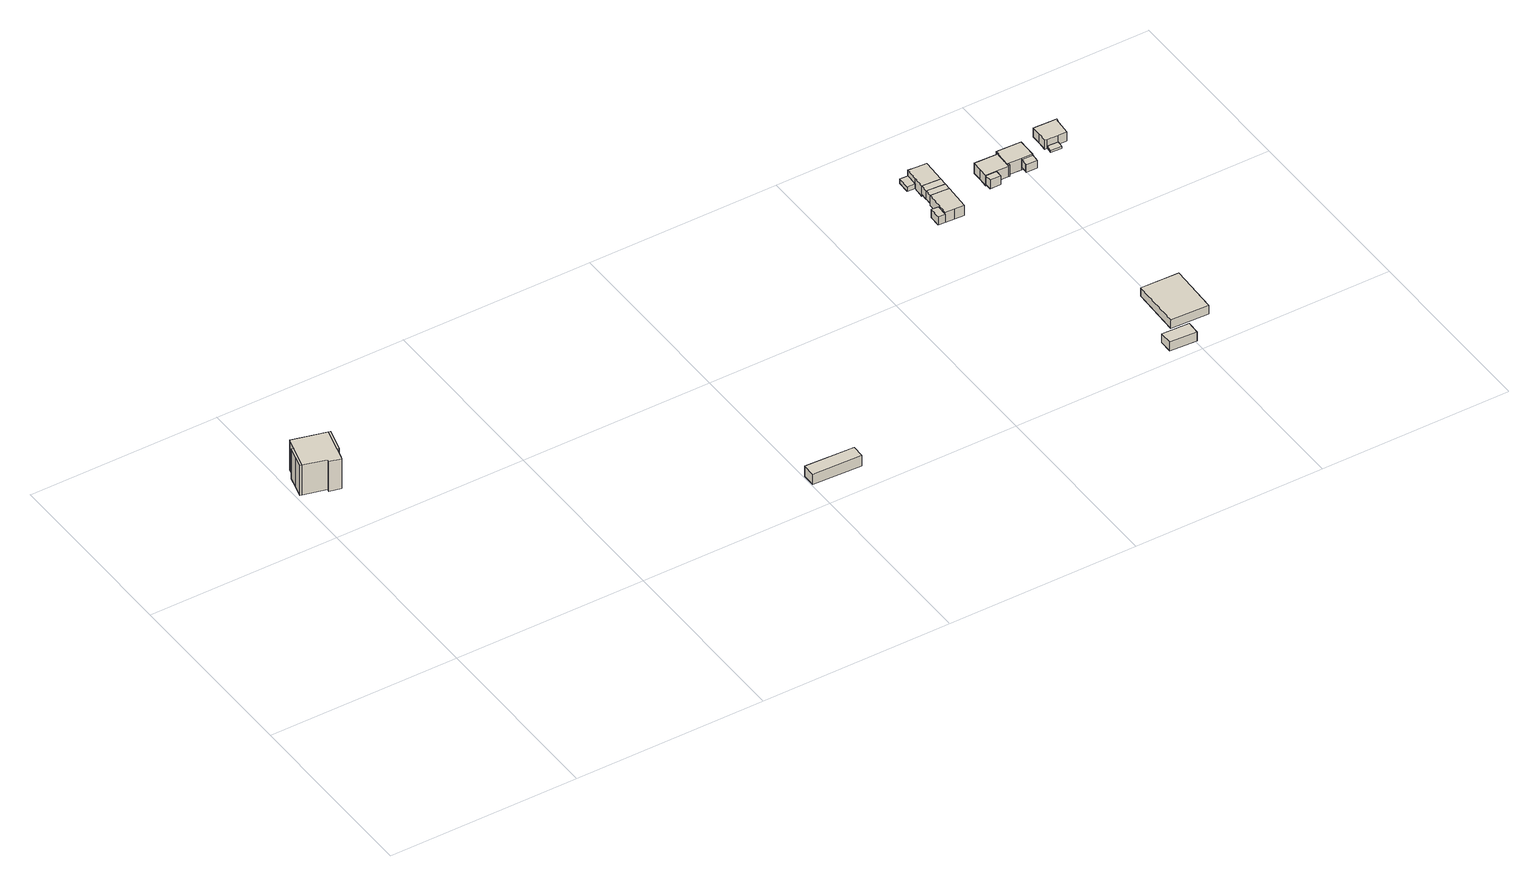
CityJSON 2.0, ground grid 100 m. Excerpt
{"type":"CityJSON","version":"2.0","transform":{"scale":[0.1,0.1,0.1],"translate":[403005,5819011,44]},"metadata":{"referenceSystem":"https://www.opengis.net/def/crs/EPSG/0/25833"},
"CityObjects":{
"building1":{"type":"Building","attributes":{"Gemeindeschluessel":"11000010","function":"31001_1010"},"address":[{"country":"Germany","locality":"Berlin","thoroughfareNumber":"59","thoroughfareName":"Altentreptower Straße"}],"children":["building1-1","building1-2","building1-3"]},
"building1-1":{"type":"BuildingPart","attributes":{"BezugspunktDach":"2200","measuredHeight":17.59,"storeysAboveGround":6},"parents":["building1"],"geometry":[{"type":"Solid","lod":"1","boundaries":[[[[0,1,2,3,4,5,6,7,8]],[[9,10,11,12,13,14,15,16,17]],[[10,9,7,6]],[[11,10,6,5]],[[13,12,4,3]],[[14,13,3,2]],[[15,14,2,1]],[[16,15,1,0]],[[17,16,0,8]],[[9,17,8,7]],[[11,5,4,12]]]]}]},
"building1-2":{"type":"BuildingPart","attributes":{"BezugspunktDach":"2200","measuredHeight":17.59,"storeysAboveGround":6},"parents":["building1"],"geometry":[{"type":"Solid","lod":"1","boundaries":[[[[18,19,20,5,4]],[[11,21,22,23,12]],[[21,11,5,20]],[[22,21,20,19]],[[23,22,19,18]],[[12,23,18,4]],[[12,4,5,11]]]]}]},
"building1-3":{"type":"BuildingPart","attributes":{"BezugspunktDach":"2200","measuredHeight":17.59,"storeysAboveGround":6},"parents":["building1"],"geometry":[{"type":"Solid","lod":"1","boundaries":[[[[8,7,24,25,26]],[[27,28,9,17,29]],[[27,29,26,25]],[[28,27,25,24]],[[9,28,24,7]],[[29,17,8,26]],[[9,7,8,17]]]]}]},
"building2":{"type":"Building","attributes":{"Gemeindeschluessel":"11000010","BezugspunktDach":"2200","function":"31001_3094","measuredHeight":6.15,"storeysAboveGround":1},"address":[{"country":"Germany","locality":"Berlin","thoroughfareNumber":"5 (3)","thoroughfareName":"Altentreptower Straße"}],"geometry":[{"type":"Solid","lod":"1","boundaries":[[[[30,31,32,33]],[[34,35,36,37]],[[34,37,33,32]],[[35,34,32,31]],[[36,35,31,30]],[[37,36,30,33]]]]}]},
"building3":{"type":"Building","attributes":{"Gemeindeschluessel":"11000010","BezugspunktDach":"2200","function":"31001_2723","measuredHeight":4.76,"storeysAboveGround":1},"address":[{"country":"Germany","locality":"Berlin","thoroughfareNumber":"13 (2)","thoroughfareName":"Parchimer Straße"}],"geometry":[{"type":"Solid","lod":"1","boundaries":[[[[38,39,40,41]],[[42,43,44,45]],[[42,45,41,40]],[[43,42,40,39]],[[44,43,39,38]],[[45,44,38,41]]]]}]},
"building4":{"type":"Building","attributes":{"Gemeindeschluessel":"11000010","BezugspunktDach":"2200","function":"31001_3094","measuredHeight":5.25,"storeysAboveGround":1},"address":[{"country":"Germany","locality":"Berlin","thoroughfareNumber":"5 (1)","thoroughfareName":"Altentreptower Straße"}],"geometry":[{"type":"Solid","lod":"1","boundaries":[[[[46,47,48,49]],[[50,51,52,53]],[[50,53,49,48]],[[51,50,48,47]],[[52,51,47,46]],[[53,52,46,49]]]]}]},
"building5":{"type":"Building","attributes":{"Gemeindeschluessel":"11000010","BezugspunktDach":"2200","function":"31001_1010","measuredHeight":6.53,"storeysAboveGround":1},"address":[{"country":"Germany","locality":"Berlin","thoroughfareNumber":"13","thoroughfareName":"Parchimer Straße"}],"geometry":[{"type":"Solid","lod":"1","boundaries":[[[[54,55,56,57,58,59]],[[60,61,62,63,64,65]],[[60,65,59,58]],[[61,60,58,57]],[[62,61,57,56]],[[63,62,56,55]],[[64,63,55,54]],[[65,64,54,59]]]]}]},
"building6":{"type":"Building","attributes":{"Gemeindeschluessel":"11000010","BezugspunktDach":"2200","function":"31001_2723","measuredHeight":2.75,"storeysAboveGround":1},"address":[{"country":"Germany","locality":"Berlin","thoroughfareNumber":"15 (2)","thoroughfareName":"Parchimer Straße"}],"geometry":[{"type":"Solid","lod":"1","boundaries":[[[[66,67,68,69]],[[70,71,72,73]],[[70,73,69,68]],[[71,70,68,67]],[[72,71,67,66]],[[73,72,66,69]]]]}]},
"building7":{"type":"Building","attributes":{"Gemeindeschluessel":"11000010","BezugspunktDach":"2200","function":"31001_2463","measuredHeight":5.29,"storeysAboveGround":1},"address":[{"country":"Germany","locality":"Berlin","thoroughfareNumber":"13 (1)","thoroughfareName":"Parchimer Straße"}],"geometry":[{"type":"Solid","lod":"1","boundaries":[[[[57,56,74,75,76,58]],[[77,78,79,80,81,82]],[[77,82,58,76]],[[78,77,76,75]],[[79,78,75,74]],[[80,79,74,56]],[[81,80,56,57]],[[82,81,57,58]]]]}]},
"building8":{"type":"Building","attributes":{"Gemeindeschluessel":"11000010","BezugspunktDach":"2200","function":"31001_2463","measuredHeight":5.46,"storeysAboveGround":1},"address":[{"country":"Germany","locality":"Berlin","thoroughfareNumber":"15 (1)","thoroughfareName":"Parchimer Straße"}],"geometry":[{"type":"Solid","lod":"1","boundaries":[[[[74,83,84,85,76]],[[86,87,88,89,90]],[[86,90,76,85]],[[87,86,85,84]],[[88,87,84,83]],[[89,88,83,74]],[[90,89,74,76]]]]}]},
"building9":{"type":"Building","attributes":{"Gemeindeschluessel":"11000010","BezugspunktDach":"2200","function":"31001_1010","measuredHeight":6.72,"storeysAboveGround":1},"address":[{"country":"Germany","locality":"Berlin","thoroughfareNumber":"15","thoroughfareName":"Parchimer Straße"}],"geometry":[{"type":"Solid","lod":"1","boundaries":[[[[84,83,91,92,93,94,85]],[[72,71,95,96,97,98,99]],[[72,99,85,94]],[[71,72,94,93]],[[95,71,93,92]],[[96,95,92,91]],[[97,96,91,83]],[[98,97,83,84]],[[99,98,84,85]]]]}]},
"building10":{"type":"Building","attributes":{"name":"U/S-Bf. Wuhletal","Gemeindeschluessel":"11000010","BezugspunktDach":"2200","function":"31001_3094","measuredHeight":4.96,"storeysAboveGround":1},"address":[{"country":"Germany","locality":"Berlin","thoroughfareNumber":"5","thoroughfareName":"Altentreptower Straße"}],"geometry":[{"type":"Solid","lod":"1","boundaries":[[[[100,101,102,103]],[[104,105,106,107]],[[104,107,103,102]],[[105,104,102,101]],[[106,105,101,100]],[[107,106,100,103]]]]}]},
"building11":{"type":"Building","attributes":{"Gemeindeschluessel":"11000010","BezugspunktDach":"2200","function":"31001_2723","measuredHeight":5.59,"storeysAboveGround":1},"address":[{"country":"Germany","locality":"Berlin","thoroughfareNumber":"11 (1)","thoroughfareName":"Parchimer Straße"}],"geometry":[{"type":"Solid","lod":"1","boundaries":[[[[108,109,110,111]],[[112,113,114,115]],[[112,115,111,110]],[[113,112,110,109]],[[114,113,109,108]],[[115,114,108,111]]]]}]},
"building12":{"type":"Building","attributes":{"Gemeindeschluessel":"11000010","function":"31001_1010"},"address":[{"country":"Germany","locality":"Berlin","thoroughfareNumber":"11, 9","thoroughfareName":"Parchimer Straße"}],"children":["building12-1","building12-2"]},
"building12-1":{"type":"BuildingPart","attributes":{"BezugspunktDach":"2200","measuredHeight":7.35,"storeysAboveGround":1},"parents":["building12"],"geometry":[{"type":"MultiSurface","lod":"1","boundaries":[[[116,117,118,119,120,121,122,123,124,125]],[[126,127,128,129,130,131,132,133,134,135]],[[136,137,138,137,139,125,124]],[[140,136,126,124,123]],[[128,127,123,122]],[[129,128,122,121]],[[130,129,121,120]],[[131,130,120,119]],[[132,131,119,118]],[[133,132,118,117]],[[134,133,117,116]],[[135,134,116,125]],[[126,138,137,136]],[[135,139,137,138]],[[127,126,136,140]]]}]},
"building12-2":{"type":"BuildingPart","attributes":{"BezugspunktDach":"2200","measuredHeight":6.63,"storeysAboveGround":1},"parents":["building12"],"geometry":[{"type":"MultiSurface","lod":"1","boundaries":[[[141,139,137,140,142,143,144]],[[145,146,127,138,135,147,148]],[[145,148,144,143]],[[146,145,143,142]],[[127,146,142,140]],[[147,135,139,141]],[[148,147,141,144]],[[138,126,136,137]],[[140,136,149,126,127]],[[135,138,137,139]]]}]},
"building13":{"type":"Building","attributes":{"Gemeindeschluessel":"11000010","BezugspunktDach":"2200","function":"31001_2723","measuredHeight":4.46,"storeysAboveGround":1},"address":[{"country":"Germany","locality":"Berlin","thoroughfareNumber":"9 (1)","thoroughfareName":"Parchimer Straße"}],"geometry":[{"type":"Solid","lod":"1","boundaries":[[[[150,151,152,153,154]],[[155,156,157,158,159]],[[155,159,154,153]],[[156,155,153,152]],[[157,156,152,151]],[[158,157,151,150]],[[159,158,150,154]]]]}]},
"building14":{"type":"Building","attributes":{"Gemeindeschluessel":"11000010","BezugspunktDach":"2200","function":"31001_2723","measuredHeight":1.18,"storeysAboveGround":1},"address":[{"country":"Germany","locality":"Berlin","thoroughfareNumber":"7 (1)","thoroughfareName":"Parchimer Straße"}],"geometry":[{"type":"Solid","lod":"1","boundaries":[[[[160,161,162,163]],[[164,165,166,167]],[[164,167,163,162]],[[165,164,162,161]],[[166,165,161,160]],[[167,166,160,163]]]]}]},
"building15":{"type":"Building","attributes":{"Gemeindeschluessel":"11000010","BezugspunktDach":"2200","function":"31001_1010","measuredHeight":5.88,"storeysAboveGround":1},"address":[{"country":"Germany","locality":"Berlin","thoroughfareNumber":"7","thoroughfareName":"Parchimer Straße"}],"geometry":[{"type":"Solid","lod":"1","boundaries":[[[[168,169,170,171,172,173,174,175,176,177]],[[178,179,180,181,182,183,184,185,186,187]],[[178,187,177,176]],[[179,178,176,175]],[[180,179,175,174]],[[181,180,174,173]],[[182,181,173,172]],[[183,182,172,171]],[[184,183,171,170]],[[185,184,170,169]],[[186,185,169,168]],[[187,186,168,177]]]]}]}
},
"vertices":[
[136,1284,201],[133,1272,201],[193,1256,201],[196,1268,201],[211,1327,201],[242,1447,201],[66,1493,201],[50,1434,201],[18,1316,201],[50,1434,25],[66,1493,25],[242,1447,25],[211,1327,25],[196,1268,25],[193,1256,25],[133,1272,25],[136,1284,25],[18,1316,25],
[221,1324,201],[238,1384,201],[254,1443,201],[254,1443,25],[238,1384,25],[221,1324,25],
[38,1437,201],[22,1377,201],[7,1319,201],[22,1377,25],[38,1437,25],[7,1319,25],
[2233,92,115],[2235,159,115],[1977,169,115],[1975,101,115],[1977,169,54],[2235,159,54],[2233,92,54],[1975,101,54],
[3500,1367,54],[3503,1428,54],[3466,1430,54],[3463,1369,54],[3466,1430,6],[3503,1428,6],[3500,1367,6],[3463,1369,6],
[3972,1,114],[3975,71,114],[3831,77,114],[3830,8,114],[3831,77,62],[3975,71,62],[3972,1,62],[3830,8,62],
[3550,1364,65],[3600,1362,65],[3607,1499,65],[3557,1502,65],[3507,1504,65],[3500,1367,65],[3507,1504,5],[3557,1502,5],[3607,1499,5],[3600,1362,5],[3550,1364,5],[3500,1367,5],
[3515,1642,31],[3519,1707,31],[3477,1709,31],[3474,1645,31],[3477,1709,4],[3519,1707,4],[3515,1642,4],[3474,1645,4],
[3609,1534,65],[3559,1538,65],[3509,1541,65],[3509,1541,18],[3559,1538,18],[3609,1534,18],[3607,1499,18],[3557,1502,18],[3507,1504,18],
[3611,1575,65],[3561,1578,65],[3511,1581,65],[3511,1581,16],[3561,1578,16],[3611,1575,16],[3609,1534,16],[3509,1541,16],
[3617,1701,65],[3568,1704,65],[3519,1707,65],[3515,1642,65],[3568,1704,4],[3617,1701,4],[3611,1575,4],[3561,1578,4],[3511,1581,4],
[4127,143,98],[4137,409,98],[3936,415,98],[3927,151,98],[3936,415,49],[4137,409,49],[4127,143,49],[3927,151,49],
[3845,1440,72],[3846,1476,72],[3789,1477,72],[3788,1441,72],[3789,1477,21],[3846,1476,21],[3845,1440,21],[3788,1441,21],
[3915,1474,80],[3915,1486,80],[3985,1484,80],[4043,1483,80],[4044,1532,80],[4045,1582,80],[3914,1586,80],[3914,1574,80],[3913,1536,80],[3911,1474,80],[3913,1536,13],[3914,1574,13],[3914,1586,13],[4045,1582,13],[4044,1532,13],[4043,1483,13],[3985,1484,13],[3915,1486,13],[3915,1474,13],[3911,1474,13],[3913,1536,74],[3912,1524,74],[3912,1524,13],[3911,1474,74],[3914,1574,74],
[3846,1476,74],[3792,1577,74],[3791,1527,74],[3789,1477,74],[3791,1527,13],[3792,1577,13],[3846,1476,13],[3789,1477,13],[3913,1536,49],
[4041,1440,74],[4043,1483,74],[3985,1484,74],[3984,1448,74],[3983,1441,74],[3984,1448,29],[3985,1484,29],[4043,1483,29],[4041,1440,29],[3983,1441,29],
[4204,1489,48],[4206,1523,48],[4149,1526,48],[4147,1491,48],[4149,1526,36],[4206,1523,36],[4204,1489,36],[4147,1491,36],
[4149,1526,88],[4206,1523,88],[4252,1521,88],[4255,1571,88],[4258,1611,88],[4262,1611,88],[4263,1622,88],[4140,1626,88],[4139,1577,88],[4137,1527,88],[4139,1577,34],[4140,1626,34],[4263,1622,34],[4262,1611,34],[4258,1611,34],[4255,1571,34],[4252,1521,34],[4206,1523,34],[4149,1526,34],[4137,1527,34]
]}
